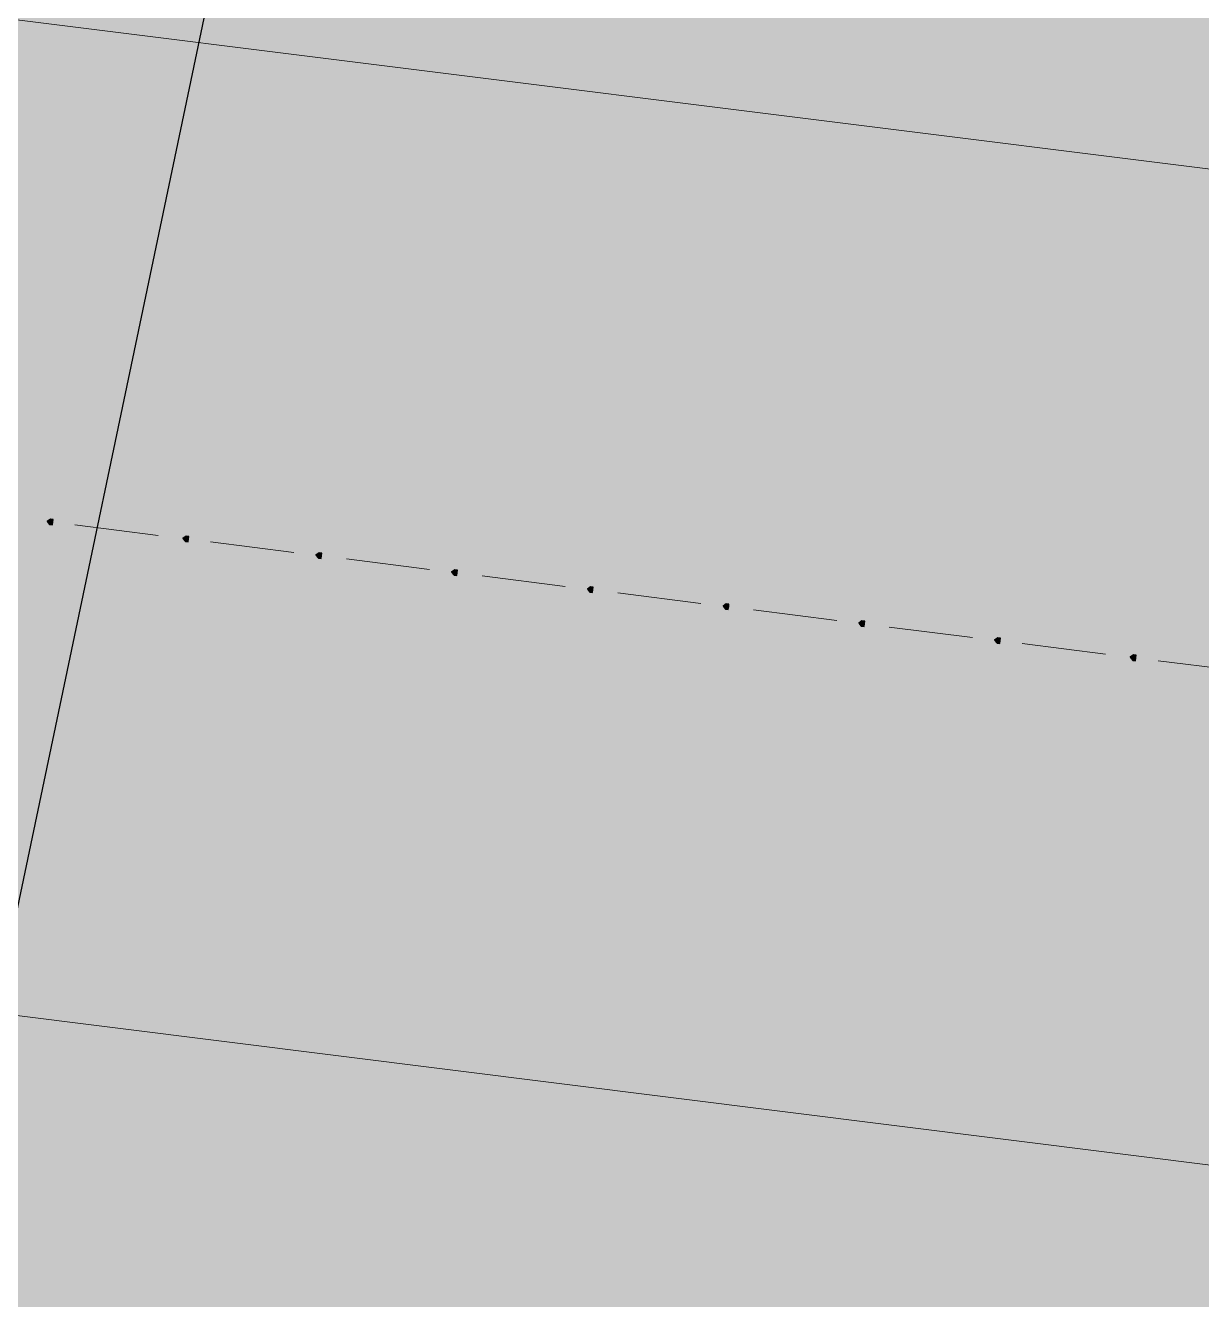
# Model space of a CAD drawing. Header units: metres. Extents: x -4 to 509425, y 7549 to 4732445.
# Drawn here: x 476057.508 to 476061.074, y 4719766.114 to 4719769.978 of the extents above; entities that cross this region are included whole.
import ezdxf

# ---------------------------------------------------------------- set-up
doc = ezdxf.new("R2010")
doc.units = ezdxf.units.M
doc.header["$LTSCALE"] = 0.01
doc.header["$MEASUREMENT"] = 0
doc.layers.get('0').update_dxf_attribs({"lineweight": 0})
for name, color, linetype in [('_SUBESTACIÓN', 1, 'Continuous'), ('PARCELAS', 31, 'Continuous'), ('SUBESTACION LA VID', 253, 'Continuous')]:
    doc.layers.add(name, color=color, linetype=linetype)

# ---------------------------------------------------------------- blocks, each defined once
blk = doc.blocks.new('A$Cfff6051d')
at = {"layer": 'SUBESTACION LA VID', "transparency": 33554687}
h = blk.add_hatch(color=256, dxfattribs=at)
h.dxf.hatch_style = 2
h.paths.add_polyline_path([(476057.5905, 4719768.4718), (476057.5916, 4719768.4802), (476057.5832, 4719768.4812), (476057.5737, 4719768.4739), (476057.5811, 4719768.4644), (476057.5895, 4719768.4634)])
h = blk.add_hatch(color=256, dxfattribs=at)
h.dxf.hatch_style = 2
h.paths.add_polyline_path([(476058.0021, 4719768.4202), (476058.0032, 4719768.4286), (476057.9948, 4719768.4296), (476057.9853, 4719768.4223), (476057.9927, 4719768.4128), (476058.0011, 4719768.4118)])
h = blk.add_hatch(color=256, dxfattribs=at)
h.dxf.hatch_style = 2
h.paths.add_polyline_path([(476058.4053, 4719768.3696), (476058.4064, 4719768.378), (476058.398, 4719768.3791), (476058.3885, 4719768.3717), (476058.3959, 4719768.3623), (476058.4043, 4719768.3612)])
h = blk.add_hatch(color=256, dxfattribs=at)
h.dxf.hatch_style = 2
h.paths.add_polyline_path([(476058.817, 4719768.318), (476058.818, 4719768.3264), (476058.8096, 4719768.3274), (476058.8002, 4719768.3201), (476058.8075, 4719768.3106), (476058.8159, 4719768.3096)])
h = blk.add_hatch(color=256, dxfattribs=at)
h.dxf.hatch_style = 2
h.paths.add_polyline_path([(476059.2286, 4719768.2664), (476059.2296, 4719768.2748), (476059.2212, 4719768.2758), (476059.2118, 4719768.2685), (476059.2191, 4719768.259), (476059.2275, 4719768.258)])
h = blk.add_hatch(color=256, dxfattribs=at)
h.dxf.hatch_style = 2
h.paths.add_polyline_path([(476059.6402, 4719768.2148), (476059.6412, 4719768.2232), (476059.6328, 4719768.2242), (476059.6234, 4719768.2169), (476059.6307, 4719768.2074), (476059.6391, 4719768.2064)])
h = blk.add_hatch(color=256, dxfattribs=at)
h.dxf.hatch_style = 2
h.paths.add_polyline_path([(476060.0518, 4719768.1632), (476060.0529, 4719768.1716), (476060.0445, 4719768.1726), (476060.035, 4719768.1653), (476060.0423, 4719768.1558), (476060.0507, 4719768.1548)])
h = blk.add_hatch(color=256, dxfattribs=at)
h.dxf.hatch_style = 2
h.paths.add_polyline_path([(476060.4634, 4719768.1116), (476060.4645, 4719768.12), (476060.4561, 4719768.121), (476060.4466, 4719768.1137), (476060.454, 4719768.1042), (476060.4624, 4719768.1032)])
h = blk.add_hatch(color=256, dxfattribs=at)
h.dxf.hatch_style = 2
h.paths.add_polyline_path([(476060.875, 4719768.06), (476060.8761, 4719768.0684), (476060.8677, 4719768.0694), (476060.8582, 4719768.0621), (476060.8656, 4719768.0526), (476060.874, 4719768.0516)])
at = {"layer": 'SUBESTACION LA VID', "lineweight": 15}
for p, q in [((476076.4761, 4719767.6143), (475978.9986, 4719779.835)), ((476076.1032, 4719764.6406), (475978.6258, 4719776.8613)), ((476057.9097, 4719768.4317), (476057.6577, 4719768.4633)), ((476058.3213, 4719768.3801), (476058.0693, 4719768.4117)), ((476058.733, 4719768.3285), (476058.4809, 4719768.3601)), ((476059.1446, 4719768.2769), (476058.8926, 4719768.3085)), ((476059.5562, 4719768.2253), (476059.3042, 4719768.2569)), ((476059.9678, 4719768.1737), (476059.7158, 4719768.2053)), ((476060.3794, 4719768.1221), (476060.1274, 4719768.1537)), ((476060.7826, 4719768.0716), (476060.5306, 4719768.1032)), ((476061.1943, 4719768.02), (476060.9422, 4719768.0515))]:
    blk.add_line(p, q, dxfattribs=at)
at = {"layer": 'SUBESTACION LA VID'}
for points in [[(476057.5905, 4719768.4718), (476057.5916, 4719768.4802), (476057.5832, 4719768.4812), (476057.5737, 4719768.4739), (476057.5811, 4719768.4644), (476057.5895, 4719768.4634)], [(476058.0021, 4719768.4202), (476058.0032, 4719768.4286), (476057.9948, 4719768.4296), (476057.9853, 4719768.4223), (476057.9927, 4719768.4128), (476058.0011, 4719768.4118)], [(476058.4053, 4719768.3696), (476058.4064, 4719768.378), (476058.398, 4719768.3791), (476058.3885, 4719768.3717), (476058.3959, 4719768.3623), (476058.4043, 4719768.3612)], [(476058.817, 4719768.318), (476058.818, 4719768.3264), (476058.8096, 4719768.3274), (476058.8002, 4719768.3201), (476058.8075, 4719768.3106), (476058.8159, 4719768.3096)], [(476059.2286, 4719768.2664), (476059.2296, 4719768.2748), (476059.2212, 4719768.2758), (476059.2118, 4719768.2685), (476059.2191, 4719768.259), (476059.2275, 4719768.258)], [(476059.6402, 4719768.2148), (476059.6412, 4719768.2232), (476059.6328, 4719768.2242), (476059.6234, 4719768.2169), (476059.6307, 4719768.2074), (476059.6391, 4719768.2064)], [(476060.0518, 4719768.1632), (476060.0529, 4719768.1716), (476060.0445, 4719768.1726), (476060.035, 4719768.1653), (476060.0423, 4719768.1558), (476060.0507, 4719768.1548)], [(476060.4634, 4719768.1116), (476060.4645, 4719768.12), (476060.4561, 4719768.121), (476060.4466, 4719768.1137), (476060.454, 4719768.1042), (476060.4624, 4719768.1032)], [(476060.875, 4719768.06), (476060.8761, 4719768.0684), (476060.8677, 4719768.0694), (476060.8582, 4719768.0621), (476060.8656, 4719768.0526), (476060.874, 4719768.0516)]]:
    blk.add_lwpolyline(points, close=True, dxfattribs=at)
at = {"layer": 'SUBESTACION LA VID', "lineweight": 0}
for points in [[(476057.5905, 4719768.4718), (476057.5916, 4719768.4802), (476057.5832, 4719768.4812), (476057.5737, 4719768.4739), (476057.5811, 4719768.4644), (476057.5895, 4719768.4634)], [(476058.0021, 4719768.4202), (476058.0032, 4719768.4286), (476057.9948, 4719768.4296), (476057.9853, 4719768.4223), (476057.9927, 4719768.4128), (476058.0011, 4719768.4118)], [(476058.4053, 4719768.3696), (476058.4064, 4719768.378), (476058.398, 4719768.3791), (476058.3885, 4719768.3717), (476058.3959, 4719768.3623), (476058.4043, 4719768.3612)], [(476058.817, 4719768.318), (476058.818, 4719768.3264), (476058.8096, 4719768.3274), (476058.8002, 4719768.3201), (476058.8075, 4719768.3106), (476058.8159, 4719768.3096)], [(476059.2286, 4719768.2664), (476059.2296, 4719768.2748), (476059.2212, 4719768.2758), (476059.2118, 4719768.2685), (476059.2191, 4719768.259), (476059.2275, 4719768.258)], [(476059.6402, 4719768.2148), (476059.6412, 4719768.2232), (476059.6328, 4719768.2242), (476059.6234, 4719768.2169), (476059.6307, 4719768.2074), (476059.6391, 4719768.2064)], [(476060.0518, 4719768.1632), (476060.0529, 4719768.1716), (476060.0445, 4719768.1726), (476060.035, 4719768.1653), (476060.0423, 4719768.1558), (476060.0507, 4719768.1548)], [(476060.4634, 4719768.1116), (476060.4645, 4719768.12), (476060.4561, 4719768.121), (476060.4466, 4719768.1137), (476060.454, 4719768.1042), (476060.4624, 4719768.1032)], [(476060.875, 4719768.06), (476060.8761, 4719768.0684), (476060.8677, 4719768.0694), (476060.8582, 4719768.0621), (476060.8656, 4719768.0526), (476060.874, 4719768.0516)]]:
    blk.add_lwpolyline(points, close=True, dxfattribs=at)
at = {"layer": 'SUBESTACION LA VID'}
for points in [[(475976.8769, 4719766.927), (475976.8769, 4719766.927), (475976.8959, 4719767.0782), (475976.8959, 4719767.0782), (475976.8959, 4719767.0782), (476072.6239, 4719754.9233), (476072.6239, 4719754.9233), (476072.6239, 4719754.9233), (475976.8769, 4719766.927), (475976.8769, 4719766.927)], [(475976.8959, 4719767.0782), (475976.8959, 4719767.0782), (476072.6239, 4719754.9233), (476072.6239, 4719754.9233), (476072.6239, 4719754.9233), (476072.6429, 4719755.0745), (476072.6429, 4719755.0745), (476072.6429, 4719755.0745), (475976.8959, 4719767.0782), (475976.8959, 4719767.0782)]]:
    blk.add_open_spline(points, degree=3, knots=[0, 0, 0, 0, 1, 1, 1, 2, 2, 2, 3, 3, 3, 3], dxfattribs=at)
at = {"layer": 'SUBESTACION LA VID', "lineweight": 0}
for points in [[(475976.8769, 4719766.927), (475976.8769, 4719766.927), (475976.8959, 4719767.0782), (475976.8959, 4719767.0782), (475976.8959, 4719767.0782), (476072.6239, 4719754.9233), (476072.6239, 4719754.9233), (476072.6239, 4719754.9233), (475976.8769, 4719766.927), (475976.8769, 4719766.927)], [(475976.8959, 4719767.0782), (475976.8959, 4719767.0782), (476072.6239, 4719754.9233), (476072.6239, 4719754.9233), (476072.6239, 4719754.9233), (476072.6429, 4719755.0745), (476072.6429, 4719755.0745), (476072.6429, 4719755.0745), (475976.8959, 4719767.0782), (475976.8959, 4719767.0782)]]:
    blk.add_open_spline(points, degree=3, knots=[0, 0, 0, 0, 1, 1, 1, 2, 2, 2, 3, 3, 3, 3], dxfattribs=at)

msp = doc.modelspace()

# ---------------------------------------------------------------- hatches: boundary and pattern name
at = {"layer": '_SUBESTACIÓN', "transparency": 33554559}
h = msp.add_hatch(color=1, dxfattribs=at)
h.dxf.hatch_style = 1
h.paths.add_polyline_path([(475968.6399, 4719805.825), (476089.9386, 4719790.615), (476078.1686, 4719696.74), (475956.8686, 4719711.9502)])

# ---------------------------------------------------------------- linework, layer by layer
at = {"layer": 'PARCELAS'}
msp.add_lwpolyline([(476049.9346, 4719731.3129), (476067.2306, 4719813.7689)], dxfattribs=at)

# ---------------------------------------------------------------- block references
at = {"linetype": 'Continuous'}
msp.add_blockref('A$Cfff6051d', (0, 0), dxfattribs=at)

doc.saveas('drawing.dxf')
